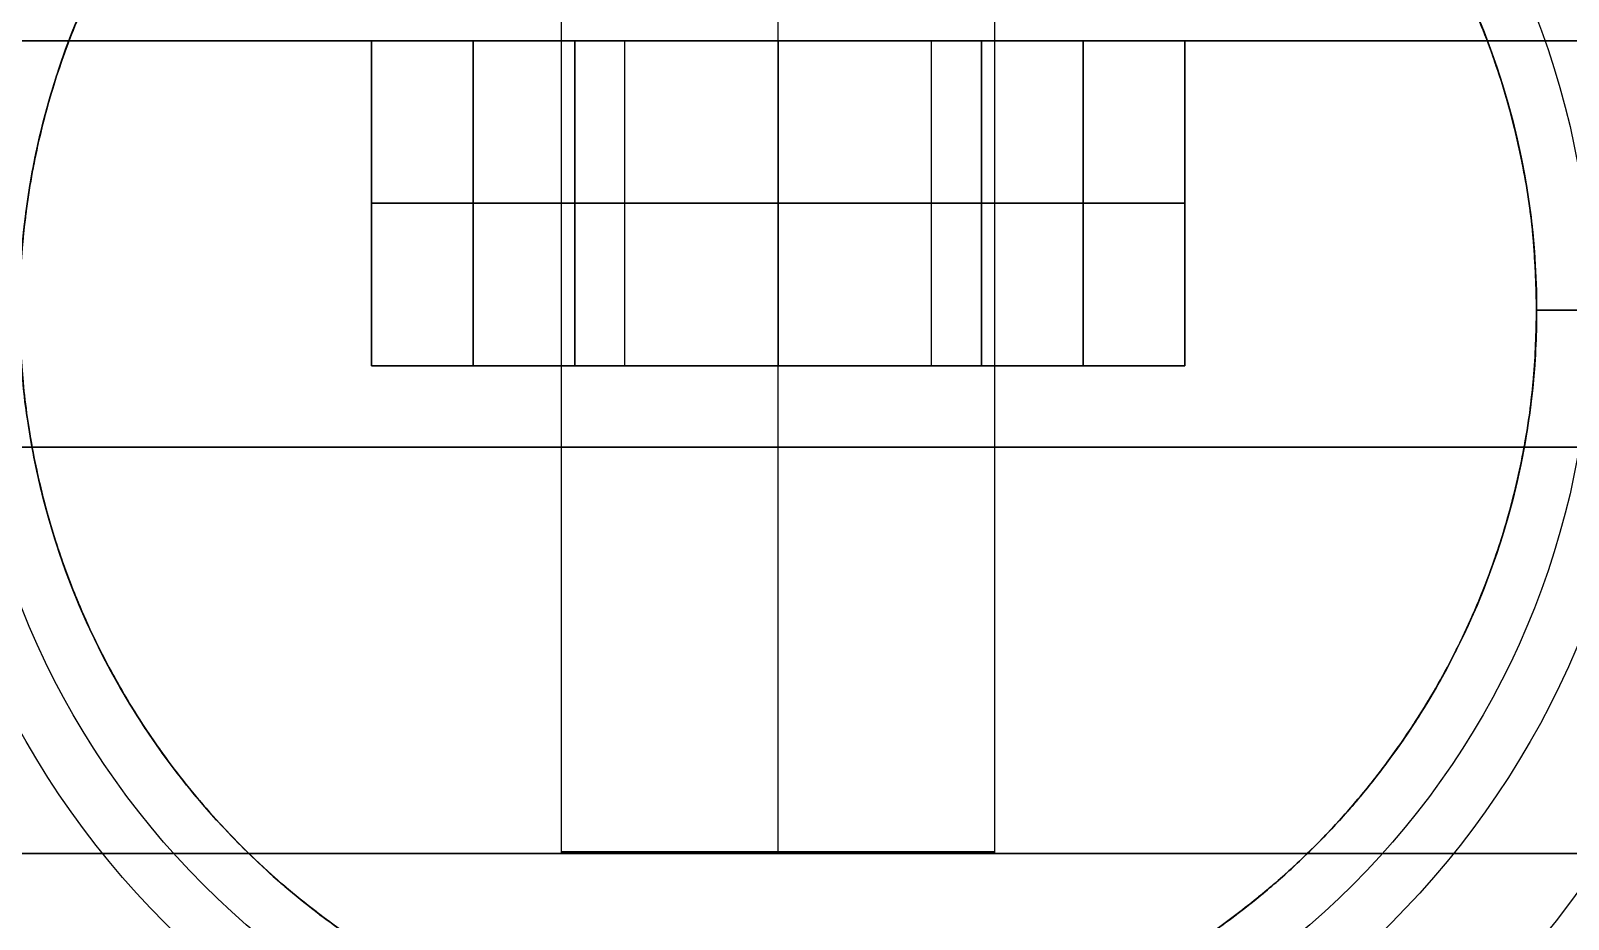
# Model space of a CAD drawing. Header units: millimetres. Extents: x 565 to 905, y -1671 to 168.
# Drawn here: x 721.21 to 749.58, y -1582.24 to -1565.84 of the extents above; entities that cross this region are included whole.
import ezdxf

# ---------------------------------------------------------------- set-up
doc = ezdxf.new("R2010")
doc.units = ezdxf.units.MM
doc.header["$MEASUREMENT"] = 0
doc.layers.add('V3', color=7, linetype='Continuous', true_color=0x000000)
doc.layers.add('V3 - steel', color=7, linetype='Continuous', true_color=0x191919)

msp = doc.modelspace()

# ---------------------------------------------------------------- linework, layer by layer
at = {"layer": 'V3'}
for p, q in [((715, -1566.028, 115), (727.494, -1566.028, 115)), ((735, -1566.028, 135), (735, -1566.028, 121.5)), ((735, -1566.028, 108.5), (735, -1566.028, 95)), ((742.506, -1566.028, 115), (755, -1566.028, 115)), ((727.494, -1572.028, 115), (731, -1572.028, 115)), ((735, -1572.028, 108.5), (735, -1572.028, 111)), ((735, -1572.028, 119), (735, -1572.028, 121.5)), ((739, -1572.028, 115), (742.506, -1572.028, 115)), ((715, -1581.028, 115), (731, -1581.028, 115)), ((735, -1581.028, 135), (735, -1581.028, 119)), ((735, -1581.028, 111), (735, -1581.028, 95)), ((739, -1581.028, 115), (755, -1581.028, 115))]:
    msp.add_line(p, q, dxfattribs=at)
for points, weights, knots in [([(835, -1571), (835, -1671), (735, -1671), (635, -1671), (635, -1571), (635, -1516.228), (681.154, -1486.735)], [1, 0.707106781187, 1, 0.707106781187, 1, 0.815079550896, 0.863661076576], [0, 0, 0, 157.079633, 157.079633, 314.159265, 314.159265, 413.332733, 413.332733, 413.332733]), ([(835, -1571, -15), (835, -1671, -15), (735, -1671, -15), (635, -1671, -15), (635, -1571, -15), (635, -1516.228, -15), (681.154, -1486.735, -15)], [1, 0.707106781187, 1, 0.707106781187, 1, 0.815079550896, 0.863661076576], [0, 0, 0, 157.079633, 157.079633, 314.159265, 314.159265, 413.332733, 413.332733, 413.332733]), ([(835, -1571, -7.5), (835, -1671, -7.5), (735, -1671, -7.5), (635, -1671, -7.5), (635, -1571, -7.5), (635, -1516.228, -7.5), (681.154, -1486.735, -7.5)], [1, 0.707106781187, 1, 0.707106781187, 1, 0.815079550896, 0.863661076576], [0, 0, 0, 157.079633, 157.079633, 314.159265, 314.159265, 413.332733, 413.332733, 413.332733]), ([(749, -1571), (749, -1557), (735, -1557), (721, -1557), (721, -1571), (721, -1577.957), (726.544, -1582.158)], [1, 0.707106781187, 1, 0.707106781187, 1, 0.829309466864, 0.85756692044], [-87.964594, -87.964594, -87.964594, -65.973446, -65.973446, -43.982297, -43.982297, -31.166429, -31.166429, -31.166429]), ([(726.544, -1582.158, -15), (721, -1577.957, -15), (721, -1571, -15), (721, -1557, -15), (735, -1557, -15), (749, -1557, -15), (749, -1571, -15)], [0.85756692044, 0.829309466864, 1, 0.707106781187, 1, 0.707106781187, 1], [31.166429, 31.166429, 31.166429, 43.982297, 43.982297, 65.973446, 65.973446, 87.964594, 87.964594, 87.964594]), ([(749, -1571, 65), (749, -1585, 65), (735, -1585, 65), (721, -1585, 65), (721, -1571, 65), (721, -1557, 65), (735, -1557, 65), (749, -1557, 65), (749, -1571, 65)], [1, 0.707106781187, 1, 0.707106781187, 1, 0.707106781187, 1, 0.707106781187, 1], [0, 0, 0, 21.991149, 21.991149, 43.982297, 43.982297, 65.973446, 65.973446, 87.964594, 87.964594, 87.964594]), ([(749, -1571, -15), (749, -1585, -15), (735, -1585, -15), (721, -1585, -15), (721, -1571, -15), (721, -1557, -15), (735, -1557, -15), (749, -1557, -15), (749, -1571, -15)], [1, 0.707106781187, 1, 0.707106781187, 1, 0.707106781187, 1, 0.707106781187, 1], [0, 0, 0, 21.991149, 21.991149, 43.982297, 43.982297, 65.973446, 65.973446, 87.964594, 87.964594, 87.964594]), ([(715, -1566.028, 115), (715, -1566.028, 135), (735, -1566.028, 135), (755, -1566.028, 135), (755, -1566.028, 115), (755, -1566.028, 95), (735, -1566.028, 95), (715, -1566.028, 95), (715, -1566.028, 115)], [1, 0.707106781187, 1, 0.707106781187, 1, 0.707106781187, 1, 0.707106781187, 1], [-125.663706, -125.663706, -125.663706, -94.24778, -94.24778, -62.831853, -62.831853, -31.415927, -31.415927, 0, 0, 0]), ([(731, -1572.028, 115), (731, -1572.028, 111), (735, -1572.028, 111), (739, -1572.028, 111), (739, -1572.028, 115), (739, -1572.028, 119), (735, -1572.028, 119), (731, -1572.028, 119), (731, -1572.028, 115)], [1, 0.707106781187, 1, 0.707106781187, 1, 0.707106781187, 1, 0.707106781187, 1], [-25.132741, -25.132741, -25.132741, -18.849556, -18.849556, -12.566371, -12.566371, -6.283185, -6.283185, 0, 0, 0]), ([(715, -1573.528, 115), (715, -1573.528, 135), (735, -1573.528, 135), (755, -1573.528, 135), (755, -1573.528, 115), (755, -1573.528, 95), (735, -1573.528, 95), (715, -1573.528, 95), (715, -1573.528, 115)], [1, 0.707106781187, 1, 0.707106781187, 1, 0.707106781187, 1, 0.707106781187, 1], [-125.663706, -125.663706, -125.663706, -94.24778, -94.24778, -62.831853, -62.831853, -31.415927, -31.415927, 0, 0, 0]), ([(715, -1581.028, 115), (715, -1581.028, 135), (735, -1581.028, 135), (755, -1581.028, 135), (755, -1581.028, 115), (755, -1581.028, 95), (735, -1581.028, 95), (715, -1581.028, 95), (715, -1581.028, 115)], [1, 0.707106781187, 1, 0.707106781187, 1, 0.707106781187, 1, 0.707106781187, 1], [-125.663706, -125.663706, -125.663706, -94.24778, -94.24778, -62.831853, -62.831853, -31.415927, -31.415927, 0, 0, 0]), ([(731, -1581.028, 115), (731, -1581.028, 119), (735, -1581.028, 119), (739, -1581.028, 119), (739, -1581.028, 115), (739, -1581.028, 111), (735, -1581.028, 111), (731, -1581.028, 111), (731, -1581.028, 115)], [1, 0.707106781187, 1, 0.707106781187, 1, 0.707106781187, 1, 0.707106781187, 1], [0, 0, 0, 6.283185, 6.283185, 12.566371, 12.566371, 18.849556, 18.849556, 25.132741, 25.132741, 25.132741]), ([(743.456, -1582.158, -15), (739.705, -1585, -15), (735, -1585, -15), (730.295, -1585, -15), (726.544, -1582.158, -15)], [0.85756692044, 0.877797314323, 1, 0.877797314323, 0.85756692044], [12.815868, 12.815868, 12.815868, 21.991149, 21.991149, 31.166429, 31.166429, 31.166429]), ([(726.544, -1582.158), (730.295, -1585), (735, -1585), (739.705, -1585), (743.456, -1582.158)], [0.85756692044, 0.877797314323, 1, 0.877797314323, 0.85756692044], [-31.166429, -31.166429, -31.166429, -21.991149, -21.991149, -12.815868, -12.815868, -12.815868])]:
    msp.add_rational_spline(points, weights, degree=2, knots=knots, dxfattribs=at)
for points in [[(731.247, -1566.028, 121.5), (729.371, -1566.028, 118.25), (727.494, -1566.028, 115)], [(727.494, -1566.028, 115), (727.494, -1569.028, 115), (727.494, -1572.028, 115)], [(727.494, -1566.028, 115), (729.371, -1566.028, 111.75), (731.247, -1566.028, 108.5)], [(729.371, -1566.028, 118.25), (729.371, -1569.028, 118.25), (729.371, -1572.028, 118.25)], [(729.371, -1566.028, 111.75), (729.371, -1569.028, 111.75), (729.371, -1572.028, 111.75)], [(731.247, -1566.028, 121.5), (731.247, -1569.028, 121.5), (731.247, -1572.028, 121.5)], [(731.247, -1566.028, 108.5), (731.247, -1569.028, 108.5), (731.247, -1572.028, 108.5)], [(738.753, -1566.028, 121.5), (735, -1566.028, 121.5), (731.247, -1566.028, 121.5)], [(731.247, -1566.028, 108.5), (735, -1566.028, 108.5), (738.753, -1566.028, 108.5)], [(735, -1581.028, 135), (735, -1573.528, 135), (735, -1566.028, 135)], [(735, -1581.028, 95), (735, -1573.528, 95), (735, -1566.028, 95)], [(735, -1566.028, 121.5), (735, -1569.028, 121.5), (735, -1572.028, 121.5)], [(735, -1566.028, 108.5), (735, -1569.028, 108.5), (735, -1572.028, 108.5)], [(738.753, -1566.028, 108.5), (740.629, -1566.028, 111.75), (742.506, -1566.028, 115)], [(738.753, -1566.028, 108.5), (738.753, -1569.028, 108.5), (738.753, -1572.028, 108.5)], [(742.506, -1566.028, 115), (740.629, -1566.028, 118.25), (738.753, -1566.028, 121.5)], [(738.753, -1566.028, 121.5), (738.753, -1569.028, 121.5), (738.753, -1572.028, 121.5)], [(740.629, -1566.028, 111.75), (740.629, -1569.028, 111.75), (740.629, -1572.028, 111.75)], [(740.629, -1566.028, 118.25), (740.629, -1569.028, 118.25), (740.629, -1572.028, 118.25)], [(742.506, -1566.028, 115), (742.506, -1569.028, 115), (742.506, -1572.028, 115)], [(731.247, -1569.028, 121.5), (729.371, -1569.028, 118.25), (727.494, -1569.028, 115)], [(727.494, -1569.028, 115), (729.371, -1569.028, 111.75), (731.247, -1569.028, 108.5)], [(738.753, -1569.028, 121.5), (735, -1569.028, 121.5), (731.247, -1569.028, 121.5)], [(731.247, -1569.028, 108.5), (735, -1569.028, 108.5), (738.753, -1569.028, 108.5)], [(738.753, -1569.028, 108.5), (740.629, -1569.028, 111.75), (742.506, -1569.028, 115)], [(742.506, -1569.028, 115), (740.629, -1569.028, 118.25), (738.753, -1569.028, 121.5)], [(749, -1571, 65), (749, -1571, 25), (749, -1571, -15)], [(749, -1571), (749, -1571, -7.5), (749, -1571, -15)], [(731.247, -1572.028, 121.5), (729.371, -1572.028, 118.25), (727.494, -1572.028, 115)], [(727.494, -1572.028, 115), (729.371, -1572.028, 111.75), (731.247, -1572.028, 108.5)], [(731, -1581.028, 115), (731, -1576.528, 115), (731, -1572.028, 115)], [(738.753, -1572.028, 121.5), (735, -1572.028, 121.5), (731.247, -1572.028, 121.5)], [(731.247, -1572.028, 108.5), (735, -1572.028, 108.5), (738.753, -1572.028, 108.5)], [(735, -1581.028, 119), (735, -1576.528, 119), (735, -1572.028, 119)], [(735, -1581.028, 111), (735, -1576.528, 111), (735, -1572.028, 111)], [(738.753, -1572.028, 108.5), (740.629, -1572.028, 111.75), (742.506, -1572.028, 115)], [(742.506, -1572.028, 115), (740.629, -1572.028, 118.25), (738.753, -1572.028, 121.5)], [(739, -1581.028, 115), (739, -1576.528, 115), (739, -1572.028, 115)], [(726.544, -1582.158, -15), (726.544, -1582.158, -7.5), (726.544, -1582.158)], [(743.456, -1582.158), (743.456, -1582.158, -7.5), (743.456, -1582.158, -15)]]:
    msp.add_open_spline(points, degree=2, dxfattribs=at)
for points, weights in [([(749, -1571, -15), (749, -1577.957, -15), (743.456, -1582.158, -15)], [1, 0.829309466864, 0.85756692044]), ([(743.456, -1582.158), (749, -1577.957), (749, -1571)], [0.857566906966, 0.829309507559, 1])]:
    msp.add_rational_spline(points, weights, degree=2, dxfattribs=at)
at = {"layer": 'V3 - steel'}
for p, q in [((727.494, -1566.028, 115), (731, -1566.028, 115)), ((735, -1566.028, 121.5), (735, -1566.028, 119)), ((735, -1566.028, 111), (735, -1566.028, 108.5)), ((739, -1566.028, 115), (742.506, -1566.028, 115)), ((751, -1571, 57), (749, -1571, 55)), ((749, -1571, 55), (749, -1571, 31)), ((749, -1571, 31), (751, -1571, 29)), ((751, -1571, 29), (749, -1571, 27)), ((749, -1571, 27), (749, -1571, 3)), ((749, -1571, 3), (751, -1571, 1)), ((727.494, -1572.028, 115), (731, -1572.028, 115)), ((735, -1572.028, 121.5), (735, -1572.028, 119)), ((735, -1572.028, 111), (735, -1572.028, 108.5)), ((739, -1572.028, 115), (742.506, -1572.028, 115)), ((739, -1581, 115), (731, -1581, 115)), ((735, -1581, 111), (735, -1581, 119))]:
    msp.add_line(p, q, dxfattribs=at)
for centre, radius in [((735, -1571, 33.667), 74.565), ((735, -1571, 52.333), 74.565), ((735, -1571, 5.667), 74.565), ((735, -1571, 24.333), 74.565), ((735, -1571, 35), 71.584), ((735, -1571, 51), 71.584), ((735, -1571, 7), 71.584), ((735, -1571, 23), 71.584), ((735, -1571, 35), 26), ((735, -1571, 51), 26), ((735, -1571, 7), 26), ((735, -1571, 23), 26), ((735, -1571, 32), 22.127), ((735, -1571, 54), 22.127), ((735, -1571, 4), 22.127), ((735, -1571, 26), 22.127), ((735, -1571, 29), 18.254), ((735, -1571, 57), 18.254), ((735, -1571, 1), 18.254), ((735, -1571, 29), 18.254), ((735, -1571, 57), 16), ((735, -1571, 29), 16), ((735, -1571, 29), 16), ((735, -1571, 1), 16), ((735, -1571, 56), 15), ((735, -1571, 30), 15), ((735, -1571, 28), 15), ((735, -1571, 2), 15), ((735, -1571, 55), 14), ((735, -1571, 31), 14), ((735, -1571, 43), 14), ((735, -1571, 27), 14), ((735, -1571, 3), 14), ((735, -1571, 15), 14)]:
    msp.add_circle(centre, radius, dxfattribs=at)
for points in [[(731, -1581, 115), (731, -1500.5, 115), (731, -1420, 115)], [(735, -1581, 119), (735, -1500.5, 119), (735, -1420, 119)], [(735, -1581, 111), (735, -1500.5, 111), (735, -1420, 111)], [(739, -1581, 115), (739, -1500.5, 115), (739, -1420, 115)], [(727.494, -1572.028, 115), (727.494, -1569.028, 115), (727.494, -1566.028, 115)], [(731.247, -1566.028, 108.5), (729.371, -1566.028, 111.75), (727.494, -1566.028, 115)], [(727.494, -1566.028, 115), (729.371, -1566.028, 118.25), (731.247, -1566.028, 121.5)], [(729.371, -1572.028, 111.75), (729.371, -1569.028, 111.75), (729.371, -1566.028, 111.75)], [(729.371, -1572.028, 118.25), (729.371, -1569.028, 118.25), (729.371, -1566.028, 118.25)], [(731.247, -1572.028, 108.5), (731.247, -1569.028, 108.5), (731.247, -1566.028, 108.5)], [(738.753, -1566.028, 108.5), (735, -1566.028, 108.5), (731.247, -1566.028, 108.5)], [(731.247, -1572.028, 121.5), (731.247, -1569.028, 121.5), (731.247, -1566.028, 121.5)], [(731.247, -1566.028, 121.5), (735, -1566.028, 121.5), (738.753, -1566.028, 121.5)], [(732.172, -1572.028, 112.172), (732.172, -1569.028, 112.172), (732.172, -1566.028, 112.172)], [(732.172, -1572.028, 117.828), (732.172, -1569.028, 117.828), (732.172, -1566.028, 117.828)], [(735, -1572.028, 108.5), (735, -1569.028, 108.5), (735, -1566.028, 108.5)], [(735, -1572.028, 121.5), (735, -1569.028, 121.5), (735, -1566.028, 121.5)], [(737.828, -1572.028, 117.828), (737.828, -1569.028, 117.828), (737.828, -1566.028, 117.828)], [(737.828, -1572.028, 112.172), (737.828, -1569.028, 112.172), (737.828, -1566.028, 112.172)], [(738.753, -1566.028, 121.5), (740.629, -1566.028, 118.25), (742.506, -1566.028, 115)], [(738.753, -1572.028, 121.5), (738.753, -1569.028, 121.5), (738.753, -1566.028, 121.5)], [(738.753, -1572.028, 108.5), (738.753, -1569.028, 108.5), (738.753, -1566.028, 108.5)], [(742.506, -1566.028, 115), (740.629, -1566.028, 111.75), (738.753, -1566.028, 108.5)], [(740.629, -1572.028, 118.25), (740.629, -1569.028, 118.25), (740.629, -1566.028, 118.25)], [(740.629, -1572.028, 111.75), (740.629, -1569.028, 111.75), (740.629, -1566.028, 111.75)], [(742.506, -1572.028, 115), (742.506, -1569.028, 115), (742.506, -1566.028, 115)], [(731.247, -1569.028, 108.5), (729.371, -1569.028, 111.75), (727.494, -1569.028, 115)], [(727.494, -1569.028, 115), (729.371, -1569.028, 118.25), (731.247, -1569.028, 121.5)], [(738.753, -1569.028, 108.5), (735, -1569.028, 108.5), (731.247, -1569.028, 108.5)], [(731.247, -1569.028, 121.5), (735, -1569.028, 121.5), (738.753, -1569.028, 121.5)], [(738.753, -1569.028, 121.5), (740.629, -1569.028, 118.25), (742.506, -1569.028, 115)], [(742.506, -1569.028, 115), (740.629, -1569.028, 111.75), (738.753, -1569.028, 108.5)], [(731.247, -1572.028, 108.5), (729.371, -1572.028, 111.75), (727.494, -1572.028, 115)], [(727.494, -1572.028, 115), (729.371, -1572.028, 118.25), (731.247, -1572.028, 121.5)], [(738.753, -1572.028, 108.5), (735, -1572.028, 108.5), (731.247, -1572.028, 108.5)], [(731.247, -1572.028, 121.5), (735, -1572.028, 121.5), (738.753, -1572.028, 121.5)], [(738.753, -1572.028, 121.5), (740.629, -1572.028, 118.25), (742.506, -1572.028, 115)], [(742.506, -1572.028, 115), (740.629, -1572.028, 111.75), (738.753, -1572.028, 108.5)]]:
    msp.add_open_spline(points, degree=2, dxfattribs=at)
for points, knots in [([(737.828, -1566.028, 117.828), (735, -1566.028, 120.657), (732.172, -1566.028, 117.828), (729.343, -1566.028, 115), (732.172, -1566.028, 112.172), (735, -1566.028, 109.343), (737.828, -1566.028, 112.172), (740.657, -1566.028, 115), (737.828, -1566.028, 117.828)], [-25.132741, -25.132741, -25.132741, -18.849556, -18.849556, -12.566371, -12.566371, -6.283185, -6.283185, 0, 0, 0]), ([(737.828, -1572.028, 117.828), (735, -1572.028, 120.657), (732.172, -1572.028, 117.828), (729.343, -1572.028, 115), (732.172, -1572.028, 112.172), (735, -1572.028, 109.343), (737.828, -1572.028, 112.172), (740.657, -1572.028, 115), (737.828, -1572.028, 117.828)], [-25.132741, -25.132741, -25.132741, -18.849556, -18.849556, -12.566371, -12.566371, -6.283185, -6.283185, 0, 0, 0]), ([(731, -1581, 115), (731, -1581, 119), (735, -1581, 119), (739, -1581, 119), (739, -1581, 115), (739, -1581, 111), (735, -1581, 111), (731, -1581, 111), (731, -1581, 115)], [0, 0, 0, 6.283185, 6.283185, 12.566371, 12.566371, 18.849556, 18.849556, 25.132741, 25.132741, 25.132741])]:
    msp.add_rational_spline(points, [1, 0.707106781187, 1, 0.707106781187, 1, 0.707106781187, 1, 0.707106781187, 1], degree=2, knots=knots, dxfattribs=at)

doc.saveas('drawing.dxf')
